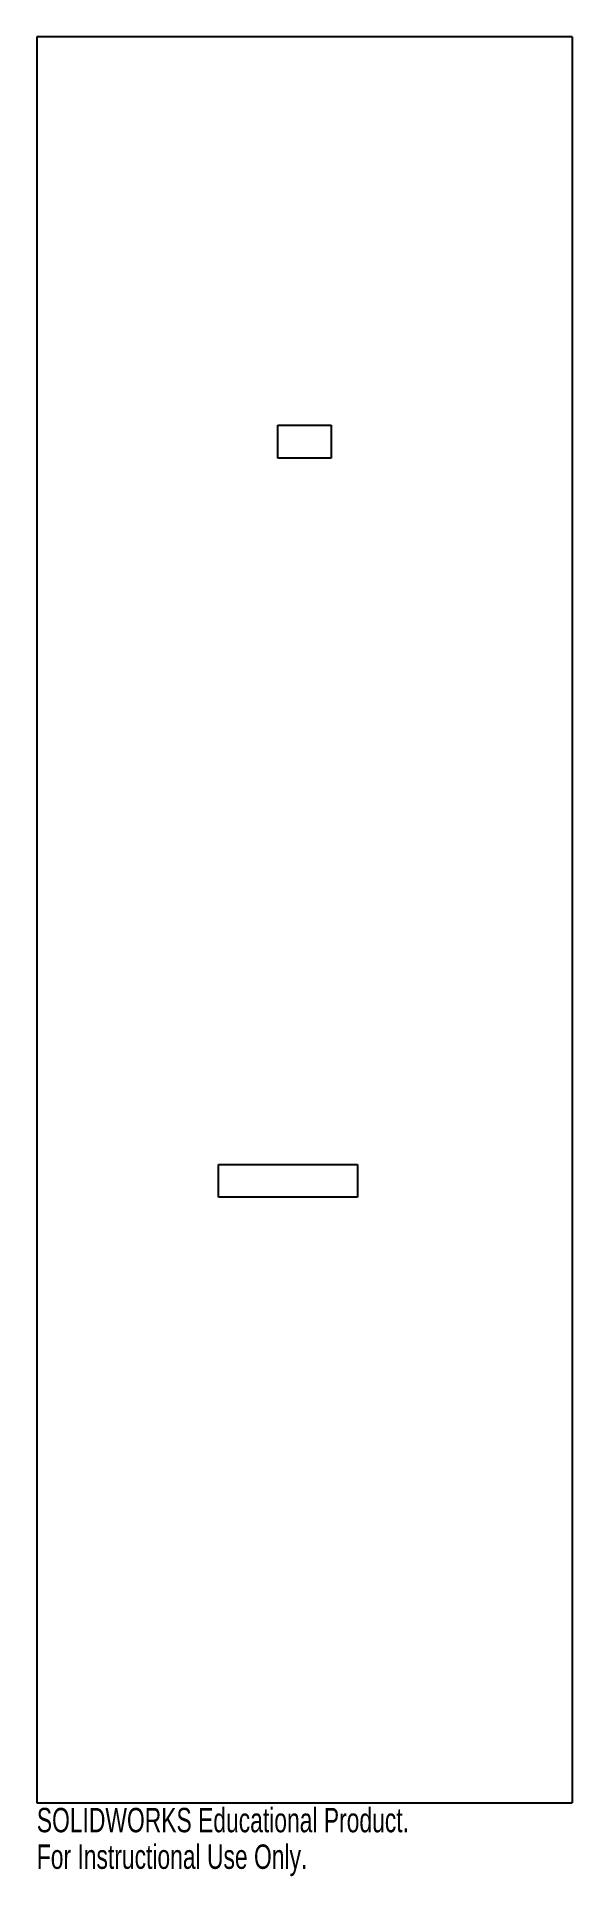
# Model space of a CAD drawing. Header units: millimetres. Extents: x -53 to 53, y -190 to 175.
import ezdxf

# ---------------------------------------------------------------- set-up
doc = ezdxf.new("R2010")
doc.units = ezdxf.units.MM
doc.styles.add('SLDTEXTSTYLE0', font='TXT', dxfattribs={"width": 0.7})

msp = doc.modelspace()

# ---------------------------------------------------------------- linework, layer by layer
at = {"color": 7, "linetype": 'Continuous', "lineweight": 25}
for p, q in [((53, 175), (-53, 175)), ((-53, 175), (-53, -175)), ((53, 175), (53, -175)), ((-5.25, 98), (5.25, 98)), ((-5.25, 91.5), (-5.25, 98)), ((5.25, 98), (5.25, 91.5)), ((5.25, 91.5), (-5.25, 91.5)), ((-17, -48.5), (10.5, -48.5)), ((-17, -55), (-17, -48.5)), ((10.5, -48.5), (10.5, -55)), ((10.5, -55), (-17, -55)), ((-53, -175), (53, -175))]:
    msp.add_line(p, q, dxfattribs=at)

# ---------------------------------------------------------------- texts
at = {"color": 7, "linetype": 'Continuous', "char_height": 4.8336, "attachment_point": 1, "style": 'SLDTEXTSTYLE0'}
for s, insert in [('SOLIDWORKS Educational Product.', (-53, -176.02)), ('For Instructional Use Only.', (-53, -183.27))]:
    msp.add_mtext(s, dxfattribs=dict(at, insert=insert))

doc.saveas('drawing.dxf')
